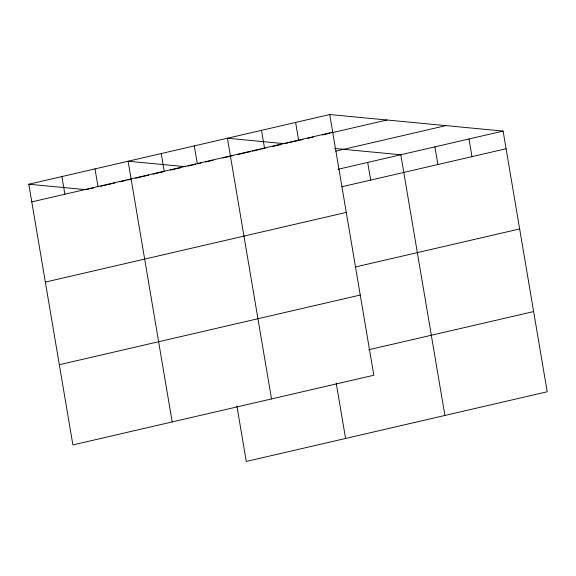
<?xml version="1.0" encoding="UTF-8"?>
<svg xmlns="http://www.w3.org/2000/svg" width="576" height="576" viewBox="0 0 576 576"><rect width="100%" height="100%" fill="white"/><g stroke="black" fill="none" stroke-linecap="round" stroke-linejoin="round"><path stroke-width="0.86" d="M329.724 114.545L373.817 375.242L72.893 444.924L28.8 184.226L329.724 114.545L503.107 131.076L547.2 391.774L246.276 461.455L236.887 405.929M31.788 201.888L332.712 132.206M88.632 189.072L86.018 189.677L28.8 184.226M90.374 188.669L93.859 187.862M100.822 186.25L111.276 183.83M113.018 183.427L114.761 183.024M119.988 181.814L126.086 180.403M127.829 180L131.314 179.194M135.67 178.186L148.738 175.154M153.094 174.146L158.314 172.937M160.056 172.534L163.541 171.727M170.51 170.114L180.965 167.695M187.934 166.082L195.775 164.268M197.518 163.865L201.002 163.058M205.358 162.05L213.199 160.229M222.775 158.011L228.002 156.802M229.745 156.398L233.23 155.592M237.586 154.584L250.654 151.56M252.396 151.157L260.237 149.342M261.979 148.939L265.464 148.133M272.434 146.513L281.138 144.497M288.122 142.884L284.623 143.69L227.412 138.24L271.505 398.938M289.872 142.474L297.742 140.652M299.491 140.249L302.99 139.442M307.361 138.427L313.481 137.009M322.229 134.986L330.098 133.164M331.848 132.761L386.942 120.002M335.736 151.128L445.889 125.618M338.076 169.286L503.107 131.076M341.935 186.746L506.095 148.738M45.353 282.089L346.277 212.407M355.5 266.947L519.66 228.938M59.328 364.723L360.252 295.042M368.604 349.783L533.635 311.573M334.642 148.464L400.795 154.764L444.888 415.469M185.321 166.687L128.102 161.23L172.195 421.927M469.001 138.974L471.989 156.629M434.894 146.873L437.882 164.527M367.69 162.432L370.678 180.094M295.618 122.443L298.606 140.105M336.19 382.932L345.578 438.458M261.511 130.342L264.499 147.996M194.306 145.901L197.294 163.562M161.208 153.569L164.196 171.223M95.004 168.898L97.992 186.552M61.898 176.558L64.886 194.22"/></g></svg>
